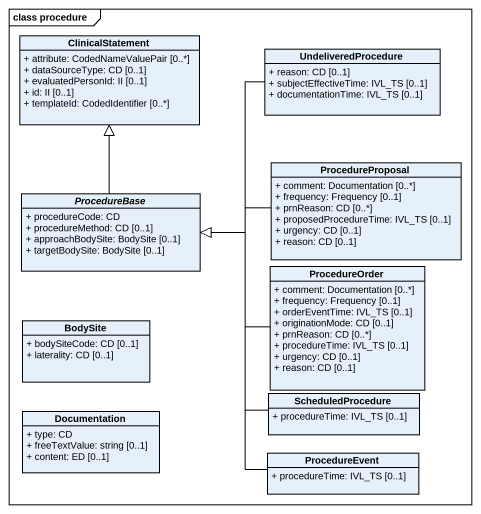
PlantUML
@startuml
mainframe class procedure
hide circle
hide empty members
skinparam classAttributeIconSize 0
class ClinicalStatement {
  + attribute: CodedNameValuePair [0..*]
  + dataSourceType: CD [0..1]
  + evaluatedPersonId: II [0..1]
  + id: II [0..1]
  + templateId: CodedIdentifier [0..*]
}
class UndeliveredProcedure {
  + reason: CD [0..1]
  + subjectEffectiveTime: IVL_TS [0..1]
  + documentationTime: IVL_TS [0..1]
}
class ProcedureProposal {
  + comment: Documentation [0..*]
  + frequency: Frequency [0..1]
  + prnReason: CD [0..*]
  + proposedProcedureTime: IVL_TS [0..1]
  + urgency: CD [0..1]
  + reason: CD [0..1]
}
abstract class ProcedureBase {
  + procedureCode: CD
  + procedureMethod: CD [0..1]
  + approachBodySite: BodySite [0..1]
  + targetBodySite: BodySite [0..1]
}
class ProcedureOrder {
  + comment: Documentation [0..*]
  + frequency: Frequency [0..1]
  + orderEventTime: IVL_TS [0..1]
  + originationMode: CD [0..1]
  + prnReason: CD [0..*]
  + procedureTime: IVL_TS [0..1]
  + urgency: CD [0..1]
  + reason: CD [0..1]
}
class BodySite {
  + bodySiteCode: CD [0..1]
  + laterality: CD [0..1]
}
class ScheduledProcedure {
  + procedureTime: IVL_TS [0..1]
}
class Documentation {
  + type: CD
  + freeTextValue: string [0..1]
  + content: ED [0..1]
}
class ProcedureEvent {
  + procedureTime: IVL_TS [0..1]
}
UndeliveredProcedure --|> ProcedureBase
ProcedureProposal -left-|> ProcedureBase
ProcedureBase -up-|> ClinicalStatement
ProcedureOrder -left-|> ProcedureBase
ScheduledProcedure -up-|> ProcedureBase
ProcedureEvent -up-|> ProcedureBase
@enduml
